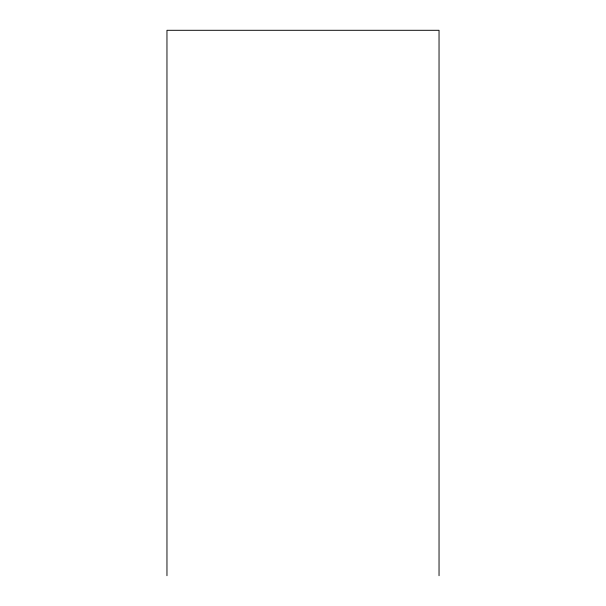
<?xml version="1.0" encoding="UTF-8"?>
<svg xmlns="http://www.w3.org/2000/svg" width="606" height="606" viewBox="0 0 606 606"><rect width="100%" height="100%" fill="white"/><g stroke="black" fill="none" stroke-linecap="round" stroke-linejoin="round"><path stroke-width="0.91" d="M439.039 575.7L439.039 30.3L166.961 30.3L166.961 575.7"/></g></svg>
